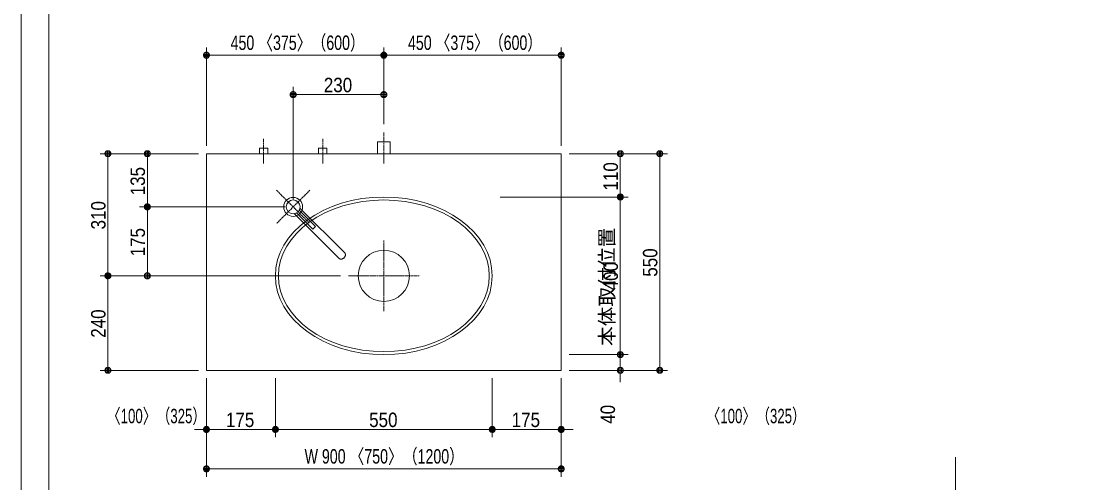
# Model space of a CAD drawing. Units: millimetres, scale not verified. Extents: x -6062 to 6062, y -3045 to 3045.
# Drawn here: x -5788 to -3097, y -735 to 436 of the extents above; entities that cross this region are included whole.
import ezdxf
from ezdxf.enums import TextEntityAlignment as Align

# ---------------------------------------------------------------- set-up
doc = ezdxf.new("R2010")
doc.units = ezdxf.units.MM
doc.header["$LTSCALE"] = 20
doc.linetypes.add('CHAIN1', pattern=[8, 5, -1, 1, -1])
for name, color, linetype, lineweight in [('0-0_1図面枠', 7, 'Continuous', 9), ('0-2_5ボウル・キャビネット', 7, 'Continuous', 9), ('0-3_2寸法-1', 7, 'Continuous', 9), ('0-4_0', 7, 'Continuous', 9), ('0-5_2寸法-2', 7, 'Continuous', 9), ('0-7_4給排水', 7, 'Continuous', 9)]:
    doc.layers.add(name, color=color, linetype=linetype, lineweight=lineweight)
doc.styles.add('ＭＳ Ｐゴシック', font='')
doc.styles.get('ＭＳ Ｐゴシック').set_extended_font_data('MS PGothic')

# ---------------------------------------------------------------- blocks, each defined once
blk = doc.blocks.new('グループ-2')
at = {"layer": '0-0_1図面枠'}
blk.add_lwpolyline([(-80000, 55400), (80000, 55400), (80000, -55400), (-80000, -55400)], close=True, dxfattribs=at)
blk = doc.blocks.new('図面枠')
at = {"layer": '0-0_1図面枠'}
blk.add_blockref('グループ-2', (0, 0), dxfattribs=at)
blk = doc.blocks.new('_Dot')
at = {"layer": '0-4_0'}
for p, q in [((-10, 0), (-20, 0)), ((9.78, 2), (-9.78, 2)), ((7.99, 6), (-7.99, 6)), ((9.16, -3.98), (-9.16, -3.98)), ((6, -7.98), (-6, -7.98))]:
    blk.add_line(p, q, dxfattribs=at)
for points in [[(10, 0), (9.92, 1.25), (9.69, 2.49), (9.3, 3.68), (8.76, 4.82), (8.09, 5.88), (7.29, 6.85), (6.37, 7.71), (5.36, 8.44), (4.26, 9.05), (3.09, 9.51), (1.87, 9.82), (0.63, 9.98), (-0.63, 9.98), (-1.87, 9.82), (-3.09, 9.51), (-4.26, 9.05), (-5.36, 8.44), (-6.37, 7.71), (-7.29, 6.85), (-8.09, 5.88), (-8.76, 4.82), (-9.3, 3.68), (-9.69, 2.49), (-9.92, 1.25), (-10, 0), (0, 0)], [(-10, 0), (-9.92, -1.25), (-9.69, -2.49), (-9.3, -3.68), (-8.76, -4.82), (-8.09, -5.88), (-7.29, -6.85), (-6.37, -7.71), (-5.36, -8.44), (-4.26, -9.05), (-3.09, -9.51), (-1.87, -9.82), (-0.63, -9.98), (0.63, -9.98), (1.87, -9.82), (3.09, -9.51), (4.26, -9.05), (5.36, -8.44), (6.37, -7.71), (7.29, -6.85), (8.09, -5.88), (8.76, -4.82), (9.3, -3.68), (9.69, -2.49), (9.92, -1.25), (10, 0), (0, 0)]]:
    blk.add_lwpolyline(points, close=True, dxfattribs=at)
blk = doc.blocks.new('グループ-6')
at = {"layer": '0-7_4給排水', "linetype": 'CHAIN1'}
blk.add_line((-61600, 1500), (-61600, 3100), dxfattribs=at)
at = {"layer": '0-7_4給排水'}
blk.add_lwpolyline([(-61280, 2000), (-61280, 2600), (-61920, 2600), (-61920, 2000)], dxfattribs=at)
blk = doc.blocks.new('グループ-12')
at = {"layer": '0-2_5ボウル・キャビネット', "linetype": 'CHAIN1'}
for p, q in [((-61600, -6000), (-61600, -2400)), ((-59800, -4200), (-63400, -4200))]:
    blk.add_line(p, q, dxfattribs=at)
at = {"layer": '0-2_5ボウル・キャビネット'}
blk.add_circle((-61600, -4200), 1300, dxfattribs=at)
for major_axis, ratio in [((5500, 0), 0.727273), ((5350, 0), 0.719626)]:
    blk.add_ellipse((-61600, -4200), major_axis=major_axis, ratio=ratio, dxfattribs=at)
blk = doc.blocks.new('グループ-18')
at = {"layer": '0-7_4給排水', "linetype": 'CHAIN1'}
for p, q in [((-65351.5, 148.5), (-67048.5, -1548.5)), ((-67048.5, 148.5), (-65351.5, -1548.5))]:
    blk.add_line(p, q, dxfattribs=at)
at = {"layer": '0-7_4給排水'}
for points in [[(-65855.5, -761.7), (-63583.7, -3033.5), (-63574.5, -3043.8), (-63566.4, -3055.5), (-63559.4, -3068.7), (-63553.8, -3083.3), (-63549.7, -3099), (-63547.5, -3115.8), (-63547, -3133.4), (-63548.5, -3151.5), (-63551.9, -3169.8), (-63557.1, -3188.2), (-63563.9, -3206.2), (-63572.3, -3223.5), (-63582.1, -3240.1), (-63592.9, -3255.7), (-63604.5, -3270.1), (-63616.8, -3283.2), (-63629.9, -3295.5), (-63644.3, -3307.1), (-63659.9, -3317.9), (-63676.5, -3327.7), (-63693.8, -3336.1), (-63711.8, -3342.9), (-63730.2, -3348.1), (-63748.5, -3351.5), (-63766.6, -3353), (-63784.2, -3352.5), (-63801, -3350.3), (-63816.7, -3346.2), (-63831.3, -3340.6), (-63844.5, -3333.6), (-63856.2, -3325.5), (-63866.5, -3316.3), (-66138.3, -1044.5)], [(-65892.1, -866.5), (-65068.6, -1689.9), (-65210.1, -1831.4), (-66033.5, -1007.9)]]:
    blk.add_lwpolyline(points, dxfattribs=at)
for radius in [480, 350]:
    blk.add_circle((-66200, -700), radius, dxfattribs=at)
blk = doc.blocks.new('止水栓_平面_W75')
at = {"layer": '0-7_4給排水', "linetype": 'CHAIN1'}
for p, q in [((-1500, -500), (-1500, 780)), ((1500, -500), (1500, 780))]:
    blk.add_line(p, q, dxfattribs=at)
at = {"layer": '0-7_4給排水'}
for points in [[(-1710, 0), (-1710, 280), (-1290, 280), (-1290, 0)], [(1290, 0), (1290, 280), (1710, 280), (1710, 0)]]:
    blk.add_lwpolyline(points, dxfattribs=at)

msp = doc.modelspace()

# ---------------------------------------------------------------- linework, layer by layer
at = {"layer": '0-0_1図面枠'}
msp.add_line((-5717.5, 2000), (-5717.5, -2400), dxfattribs=at)
at = {"layer": '0-2_5ボウル・キャビネット'}
msp.add_lwpolyline([(-5317.5, 100), (-4417.5, 100), (-4417.5, -450), (-5317.5, -450)], close=True, dxfattribs=at)
msp.add_lwpolyline([(-4067.5, -1920), (-3417.5, -1920), (-3417.5, -670)], dxfattribs=at)
at = {"layer": '0-3_2寸法-1'}
for p, q in [((-5317.5, 120), (-5317.5, 370)), ((-4882.51, 350), (-5302.49, 350)), ((-4867.5, 270), (-4867.5, 370)), ((-4867.5, 271.45), (-4867.5, 370)), ((-4852.49, 350), (-4432.51, 350)), ((-4417.5, 120), (-4417.5, 370)), ((-5097.5, -15), (-5097.5, 270)), ((-4867.5, 175), (-4867.5, 270)), ((-4882.51, 250), (-5082.49, 250)), ((-5487.5, 100), (-5587.5, 100)), ((-5567.5, -194.99), (-5567.5, 84.99)), ((-5337.5, 100), (-5487.5, 100)), ((-5467.5, -19.99), (-5467.5, 84.99)), ((-4397.5, 100), (-4247.5, 100)), ((-4267.5, 84.99), (-4267.5, 5.01)), ((-4247.5, 100), (-4147.5, 100)), ((-4167.5, -434.99), (-4167.5, 84.99)), ((-4572.5, -10), (-4247.5, -10)), ((-4397.5, -10), (-4247.5, -10)), ((-4267.5, -394.99), (-4267.5, -25.01)), ((-5117.5, -35), (-5487.5, -35)), ((-5117.5, -35), (-5487.5, -35)), ((-5467.5, -50.01), (-5467.5, -194.99)), ((-5487.5, -210), (-5587.5, -210)), ((-5487.5, -210), (-5587.5, -210)), ((-4977.5, -210), (-5487.5, -210)), ((-5567.5, -225.01), (-5567.5, -434.99)), ((-4397.5, -410), (-4247.5, -410)), ((-5337.5, -450), (-5587.5, -450)), ((-4247.5, -450), (-4147.5, -450)), ((-5317.5, -470), (-5317.5, -620)), ((-5142.5, -470), (-5142.5, -620)), ((-5142.5, -470), (-5142.5, -620)), ((-4592.5, -470), (-4592.5, -620)), ((-4592.5, -470), (-4592.5, -620)), ((-4417.5, -470), (-4417.5, -620)), ((-5157.51, -600), (-5302.49, -600)), ((-4607.51, -600), (-5127.49, -600)), ((-4577.49, -600), (-4432.51, -600)), ((-5317.5, -620), (-5317.5, -720)), ((-4417.5, -620), (-4417.5, -720)), ((-4432.51, -700), (-5302.49, -700))]:
    msp.add_line(p, q, dxfattribs=at)
at = {"layer": '0-5_2寸法-2'}
for p, q in [((-4267.5, -394.99), (-4267.5, -379.99)), ((-4397.5, -410), (-4247.5, -410)), ((-4267.5, -410), (-4267.5, -450)), ((-4397.5, -450), (-4247.5, -450)), ((-5317.5, -470), (-5317.5, -620)), ((-5142.5, -470), (-5142.5, -620)), ((-4592.5, -470), (-4592.5, -620)), ((-4417.5, -470), (-4417.5, -620)), ((-4267.5, -465.01), (-4267.5, -480.01)), ((-5332.51, -600), (-5347.51, -600)), ((-5142.5, -600), (-5317.5, -600)), ((-5127.49, -600), (-5112.49, -600)), ((-4607.51, -600), (-4622.51, -600)), ((-4592.5, -600), (-4417.5, -600)), ((-4402.49, -600), (-4387.49, -600))]:
    msp.add_line(p, q, dxfattribs=at)

# ---------------------------------------------------------------- block references
at = {"layer": '0-0_1図面枠', "xscale": 0.05, "yscale": 0.05}
msp.add_blockref('図面枠', (-1787.5, 0), dxfattribs=at)
at = {"layer": '0-2_5ボウル・キャビネット', "xscale": 0.05, "yscale": 0.05}
msp.add_blockref('グループ-12', (-1787.5, 0), dxfattribs=at)
at = {"layer": '0-3_2寸法-1', "xscale": 0.7503418, "yscale": 0.7503418}
for p, rotation in [((-5317.5, 350), 180), ((-4867.5, 350), 180), ((-5097.5, 250), 180), ((-5567.5, 100), 90), ((-5467.5, 100), 90), ((-4267.5, 100), 90), ((-4167.5, 100), 90), ((-4267.5, -10), 270), ((-5467.5, -35), 270), ((-4267.5, -10), 90), ((-5467.5, -35), 90), ((-5567.5, -210), 270), ((-5567.5, -210), 90), ((-5467.5, -210), 270), ((-4267.5, -410), 270), ((-5567.5, -450), 270), ((-4167.5, -450), 270), ((-5317.5, -600), 180), ((-5142.5, -600), 180), ((-4592.5, -600), 180), ((-5317.5, -700), 180)]:
    msp.add_blockref('_Dot', p, dxfattribs=dict(at, rotation=rotation))
for p in [(-4867.5, 350), (-4417.5, 350), (-4867.5, 250), (-5142.5, -600), (-4592.5, -600), (-4417.5, -600), (-4417.5, -700)]:
    msp.add_blockref('_Dot', p, dxfattribs=at)
at = {"layer": '0-5_2寸法-2', "xscale": 0.7503418, "yscale": 0.7503418}
for p, rotation in [((-4267.5, -410), 270), ((-4267.5, -450), 90), ((-5142.5, -600), 180), ((-4417.5, -600), 180)]:
    msp.add_blockref('_Dot', p, dxfattribs=dict(at, rotation=rotation))
for p in [(-5317.5, -600), (-4592.5, -600)]:
    msp.add_blockref('_Dot', p, dxfattribs=at)
at = {"layer": '0-7_4給排水', "xscale": 0.05, "yscale": 0.05}
for name, p in [('止水栓_平面_W75', (-5097.5, 100)), ('グループ-6', (-1787.5, 0)), ('グループ-18', (-1787.5, 0))]:
    msp.add_blockref(name, p, dxfattribs=at)

# ---------------------------------------------------------------- texts
at = {"layer": '0-3_2寸法-1', "style": 'ＭＳ Ｐゴシック'}
for s, height, width, p in [('450 〈375〉（600）', 36.69, 0.75, (-5256.19, 352.35)), ('450 〈375〉（600）', 36.69, 0.75, (-4806.19, 352.35)), ('230', 36.66, 0.9, (-5019.78, 245.04)), ('175', 36.66, 0.9, (-5268.22, -604.96)), ('550', 36.66, 0.9, (-4904.78, -604.96)), ('175', 36.66, 0.9, (-4543.22, -604.96)), ('W 900 〈750〉（1200）', 36.69, 0.75, (-5068.55, -697.65))]:
    msp.add_text(s, height=height, dxfattribs=dict(at, width=width)).set_placement(p, align=Align.BOTTOM_LEFT)
at = {"layer": '0-3_2寸法-1', "style": 'ＭＳ Ｐゴシック', "width": 0.9}
for s, p in [('135', (-5462.54, -5.72)), ('110', (-4262.54, 6.39)), ('310', (-5562.54, -92.28)), ('175', (-5462.54, -160.72)), ('550', (-4162.54, -212.28)), ('400', (-4262.54, -246.89)), ('240', (-5562.54, -367.28))]:
    msp.add_text(s, height=36.66, rotation=90, dxfattribs=at).set_placement(p, align=Align.BOTTOM_LEFT)
at = {"layer": '0-5_2寸法-2', "style": 'ＭＳ Ｐゴシック'}
msp.add_text('本体取付位置', height=36.66, rotation=90, dxfattribs=at).set_placement((-4272.19, -388.14), align=Align.BOTTOM_LEFT)
at = {"layer": '0-5_2寸法-2', "style": 'ＭＳ Ｐゴシック', "width": 0.7}
for p in [(-5570.2, -595.31), (-4048.84, -595.31)]:
    msp.add_text('〈100〉（325）', height=36.66, dxfattribs=at).set_placement(p, align=Align.BOTTOM_LEFT)
at = {"layer": '0-5_2寸法-2', "style": 'ＭＳ Ｐゴシック', "width": 0.9}
msp.add_text('40', height=36.66, rotation=90, dxfattribs=at).set_placement((-4269.98, -585.59), align=Align.BOTTOM_LEFT)

doc.saveas('drawing.dxf')
